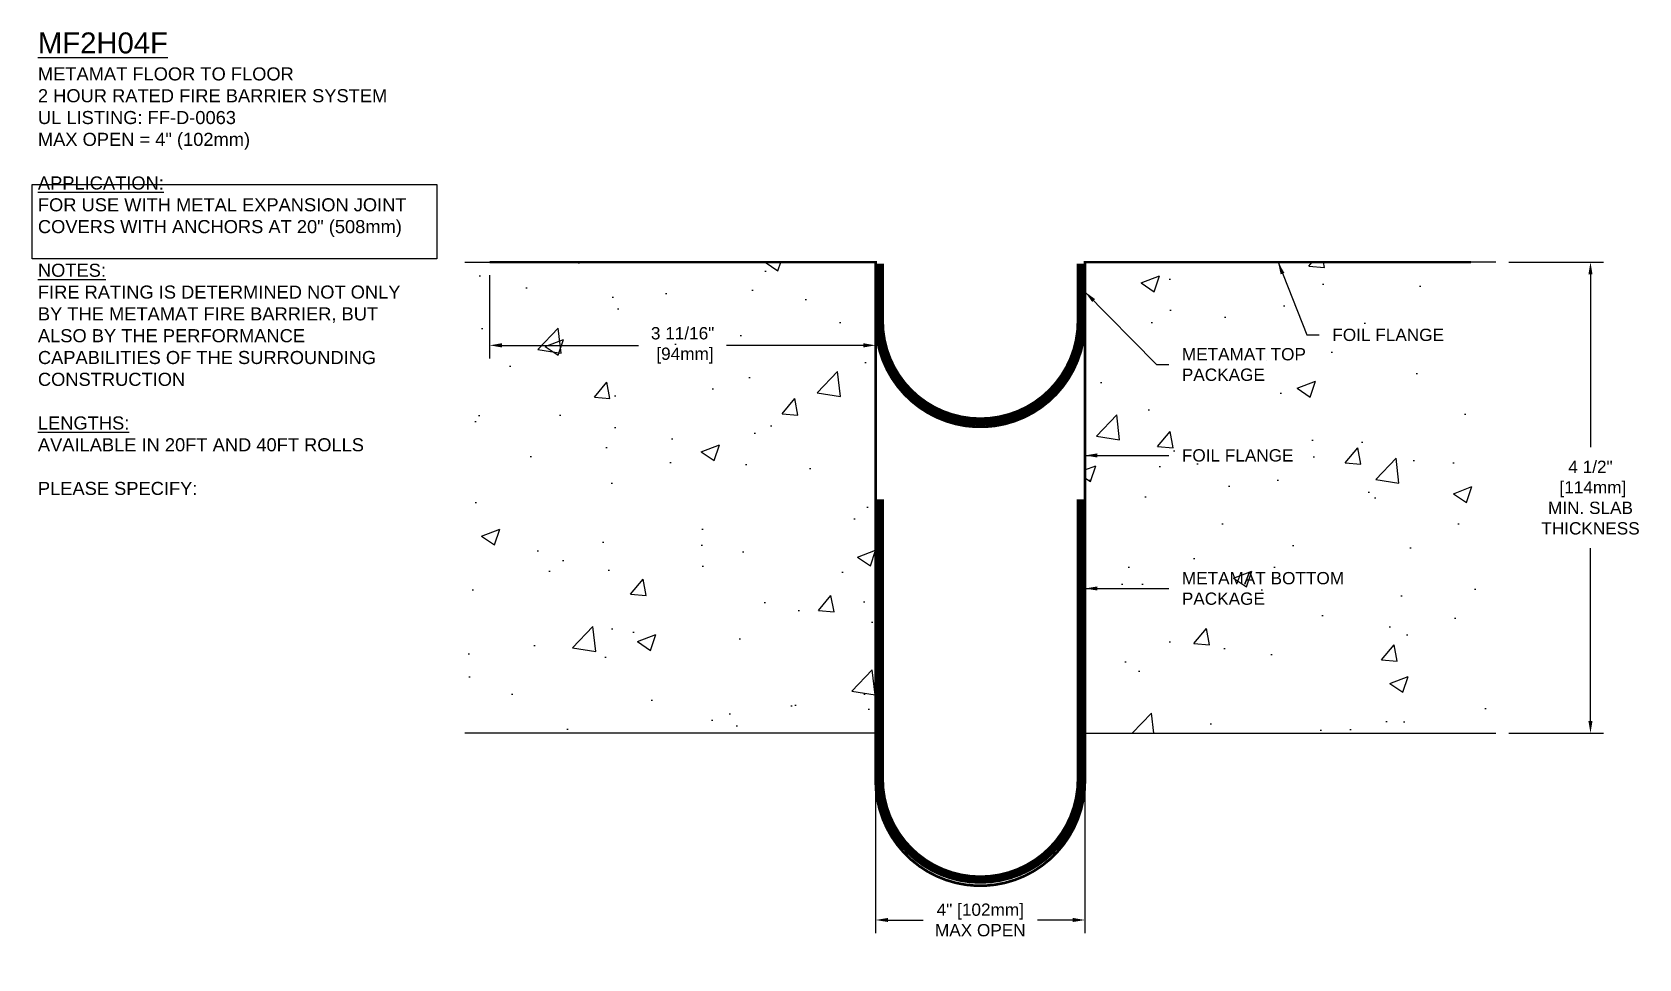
# Model space of a CAD drawing. Header units: inches. Extents: x -2.8 to 12.5, y 0 to 8.8.
import ezdxf

# ---------------------------------------------------------------- set-up
doc = ezdxf.new("R2010")
doc.units = ezdxf.units.IN
doc.header["$MEASUREMENT"] = 0
for name, color, linetype in [('Conditions', 1, 'Continuous'), ('Dimensions', 3, 'Continuous'), ('FB Flanges', 5, 'Continuous'), ('Fire Blanket', 42, 'Continuous'), ('Text', 2, 'Continuous')]:
    doc.layers.add(name, color=color, linetype=linetype)
doc.styles.add('ARIAL', font='arial.ttf')
doc.dimstyles.new('ARIAL', dxfattribs={"dimtxt": 0.1175, "dimasz": 0.1175, "dimexe": 0.125, "dimexo": 0.125, "dimgap": 0.125, "dimtad": 0, "dimtih": 1, "dimtoh": 1, "dimdec": 4, "dimzin": 0, "dimdsep": 46, "dimlunit": 4, "dimtxsty": 'ARIAL', "dimcen": 0.09, "dimadec": 0, "dimazin": 0, "dimtfac": 1, "dimtdec": 4, "dimtofl": 0, "dimtmove": 0, "dimatfit": 3, "dimfxl": 0, "dimfrac": 2, "dimtolj": 1, "dimtzin": 0, "dimarcsym": 0})

# ---------------------------------------------------------------- blocks, each defined once
blk = doc.blocks.new('*D0')
at = {"layer": 'Defpoints', "color": 0}
for p in [(11.159, 6.62), (11.159, 2.12), (12.063, 2.12)]:
    blk.add_point(p, dxfattribs=at)
at = {"layer": 'Dimensions', "color": 0, "lineweight": -2}
for p, q in [((11.284, 6.62), (12.188, 6.62)), ((12.063, 6.502), (12.063, 4.851)), ((12.063, 2.237), (12.063, 3.888)), ((11.284, 2.12), (12.188, 2.12))]:
    blk.add_line(p, q, dxfattribs=at)
at = {"layer": 'Dimensions', "color": 0}
for points in [[(12.043, 6.502), (12.082, 6.502), (12.063, 6.62)], [(12.043, 2.237), (12.082, 2.237), (12.063, 2.12)]]:
    blk.add_solid(points, dxfattribs=at)
at = {"layer": 'Dimensions', "color": 0, "insert": (12.063, 4.37), "char_height": 0.1175, "attachment_point": 5, "style": 'ARIAL'}
blk.add_mtext('\\A1;4 1/2"\\P [114mm]\\PMIN. SLAB\\PTHICKNESS', dxfattribs=at)
blk = doc.blocks.new('*D1')
at = {"layer": 'Defpoints', "color": 0}
for p in [(1.547, 6.62), (5.234, 6.62), (5.234, 5.825)]:
    blk.add_point(p, dxfattribs=at)
at = {"layer": 'Dimensions', "color": 0, "lineweight": -2}
for p, q in [((1.547, 6.495), (1.547, 5.7)), ((5.234, 6.495), (5.234, 5.7)), ((1.664, 5.825), (2.97, 5.825)), ((5.117, 5.825), (3.811, 5.825))]:
    blk.add_line(p, q, dxfattribs=at)
at = {"layer": 'Dimensions', "color": 0}
for points in [[(1.664, 5.845), (1.664, 5.805), (1.547, 5.825)], [(5.117, 5.845), (5.117, 5.805), (5.234, 5.825)]]:
    blk.add_solid(points, dxfattribs=at)
at = {"layer": 'Dimensions', "color": 0, "insert": (3.39, 5.825), "char_height": 0.1175, "attachment_point": 5, "style": 'ARIAL'}
blk.add_mtext('\\A1;3 11/16"\\P [94mm]', dxfattribs=at)
blk = doc.blocks.new('*D7')
at = {"layer": 'Defpoints', "color": 0}
for p in [(5.234, 2.245), (7.234, 2.245), (7.234, 0.336)]:
    blk.add_point(p, dxfattribs=at)
at = {"layer": 'Dimensions', "color": 0, "lineweight": -2}
for p, q in [((5.234, 2.12), (5.234, 0.211)), ((7.234, 2.12), (7.234, 0.211)), ((5.352, 0.336), (5.689, 0.336)), ((7.117, 0.336), (6.779, 0.336))]:
    blk.add_line(p, q, dxfattribs=at)
at = {"layer": 'Dimensions', "color": 0}
for points in [[(5.352, 0.356), (5.352, 0.317), (5.234, 0.336)], [(7.117, 0.356), (7.117, 0.317), (7.234, 0.336)]]:
    blk.add_solid(points, dxfattribs=at)
at = {"layer": 'Dimensions', "color": 0, "insert": (6.234, 0.336), "char_height": 0.1175, "attachment_point": 5, "style": 'ARIAL'}
blk.add_mtext('\\A1;4" [102mm]\\PMAX OPEN', dxfattribs=at)

msp = doc.modelspace()

# ---------------------------------------------------------------- hatches: boundary and pattern name
at = {"layer": 'Conditions'}
h = msp.add_hatch(dxfattribs=at)
h.set_pattern_fill('AR-CONC', color=256, scale=0.25, style=0)
h.paths.add_polyline_path([(5.23402, 6.61961), (1.30938, 6.61961), (1.30938, 2.11961), (5.23402, 2.11961)])
h = msp.add_hatch(dxfattribs=at)
h.set_pattern_fill('AR-CONC', color=256, scale=0.25, style=0)
h.paths.add_polyline_path([(11.15866, 6.61961), (7.23402, 6.61961), (7.23402, 2.11961), (11.15866, 2.11961)])
h.paths.add_polyline_path([(8.12977, 4.86349), (9.23344, 4.86349), (9.23344, 4.68315), (8.12977, 4.68315)], flags=24)
h.paths.add_polyline_path([(8.12977, 3.46564), (8.97552, 3.46564), (8.97552, 3.28939), (8.12977, 3.28939)], flags=24)
h.paths.add_polyline_path([(8.12977, 5.72966), (8.97552, 5.72966), (8.97552, 5.55341), (8.12977, 5.55341)], flags=24)
h.paths.add_polyline_path([(9.56727, 6.01456), (10.67094, 6.01456), (10.67094, 5.83422), (9.56727, 5.83422)], flags=24)

# ---------------------------------------------------------------- linework, layer by layer
for points in [[(1.30938, 6.61961), (5.23402, 6.61961), (5.23402, 2.11961), (1.30938, 2.11961)], [(11.15866, 6.61961), (7.23402, 6.61961), (7.23402, 2.11961), (11.15866, 2.11961)]]:
    msp.add_lwpolyline(points, dxfattribs=at)
at = {"layer": 'FB Flanges', "const_width": 0.025}
for points in [[(1.54652, 6.61961), (5.23402, 6.61961), (5.23402, 1.67891, 1.01600324), (7.23402, 1.67891), (7.23402, 6.61961), (10.92152, 6.61961)], [(1.62465, 6.61961), (5.23402, 6.61961), (5.23402, 6.05391, 1.0083357), (7.23402, 6.05391), (7.23402, 6.61961), (10.8434, 6.61961)]]:
    msp.add_lwpolyline(points, format="xyb", dxfattribs=at)
at = {"layer": 'Fire Blanket', "const_width": 0.08}
for points in [[(7.19402, 6.60399), (7.19402, 6.05711, -1), (5.27402, 6.05711), (5.27402, 6.60399)], [(7.19402, 4.35399), (7.19402, 1.68211, -1), (5.27402, 1.68211), (5.27402, 4.35399)]]:
    msp.add_lwpolyline(points, format="xyb", dxfattribs=at)
at = {"layer": 'Text'}
msp.add_lwpolyline([(-2.82369, 7.36271), (1.04231, 7.36271), (1.04231, 6.65269), (-2.82369, 6.65269)], close=True, dxfattribs=at)

# ---------------------------------------------------------------- texts
at = {"layer": 'Text', "insert": (-2.76847, 8.8135), "char_height": 0.2, "width": 3.6512447, "attachment_point": 1, "style": 'ARIAL'}
msp.add_mtext('{\\LMF2H04F\\P\\H0.625x;\\lMETAMAT FLOOR TO FLOOR \\P2 HOUR RATED FIRE BARRIER SYSTEM \\PUL LISTING: FF-D-0063\\PMAX OPEN = 4" (102mm)\\P\\P\\LAPPLICATION:\\l\\PFOR USE WITH METAL EXPANSION JOINT COVERS WITH ANCHORS AT 20" (508mm) \\P\\P\\LNOTES:\\P\\lFIRE RATING IS DETERMINED NOT ONLY BY THE METAMAT FIRE BARRIER, BUT ALSO BY THE PERFORMANCE CAPABILITIES OF THE SURROUNDING CONSTRUCTION\\L\\P\\l\\P\\LLENGTHS:\\P\\lAVAILABLE IN 20FT AND 40FT ROLLS\\P\\PPLEASE SPECIFY:\\L                          \\~}', dxfattribs=at)
at = {"layer": 'Text', "char_height": 0.1175, "attachment_point": 4, "style": 'ARIAL'}
for s, insert in [('FOIL FLANGE', (9.59665, 5.92439)), ('METAMAT TOP\\PPACKAGE', (8.15915, 5.64154)), ('FOIL FLANGE', (8.15915, 4.77332)), ('METAMAT BOTTOM\\PPACKAGE', (8.15915, 3.50252))]:
    msp.add_mtext(s, dxfattribs=dict(at, insert=insert))

# ---------------------------------------------------------------- dimensions: what is measured, and where the dimension line sits
at = {"layer": 'Dimensions'}
dim = msp.add_linear_dim(base=(5.23402, 5.82493), p1=(1.54652, 6.61961), p2=(5.23402, 6.61961), dimstyle='ARIAL', override={"dimpost": '\\X'}, dxfattribs=at)
dim.commit()
dim.dimension.update_dxf_attribs({"geometry": '*D1', "text_midpoint": (3.39027, 5.82493), "dimtype": 160})
dim = msp.add_linear_dim(base=(12.06289, 2.11961), p1=(11.15866, 6.61961), p2=(11.15866, 2.11961), angle=90, text='<>\\PMIN. SLAB\\PTHICKNESS', dimstyle='ARIAL', override={"dimpost": '\\X'}, dxfattribs=at)
dim.commit()
dim.dimension.update_dxf_attribs({"geometry": '*D0', "text_midpoint": (12.06289, 4.36961), "dimtype": 160})
dim = msp.add_linear_dim(base=(7.23402, 0.33642), p1=(5.23402, 2.24461), p2=(7.23402, 2.24461), text='4" [102mm]\\PMAX OPEN', dimstyle='ARIAL', override={"dimpost": '\\X'}, dxfattribs=at)
dim.commit()
dim.dimension.update_dxf_attribs({"geometry": '*D7', "text_midpoint": (6.23402, 0.33642)})

# ---------------------------------------------------------------- leaders
at = {"layer": 'Text', "annotation_type": 0, "has_hookline": 1, "hookline_direction": 0}
for points, text_width in [([(9.07777, 6.61961), (9.35415, 5.92439), (9.47165, 5.92439)], 1.04492), ([(7.23402, 6.33676), (7.91665, 5.64154), (8.03415, 5.64154)], 1.16618), ([(7.23402, 4.77332), (8.03415, 4.77332)], 1.04492), ([(7.23402, 3.50252), (8.03415, 3.50252)], 1.52558)]:
    msp.add_leader(points, dimstyle='ARIAL', override={"dimgap": 0.125, "dimtad": 0}, dxfattribs=dict(at, text_width=text_width))

doc.saveas('drawing.dxf')
